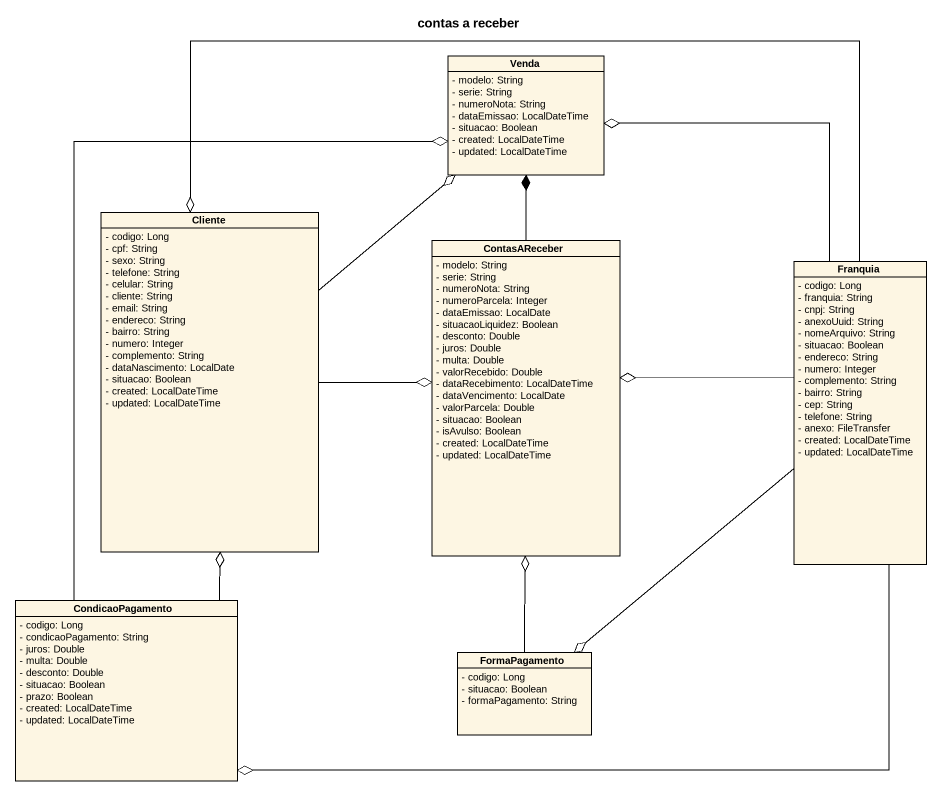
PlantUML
@startuml
title contas a receber
hide circle
hide empty members
skinparam classAttributeIconSize 0
class Venda {
  - modelo: String
  - serie: String
  - numeroNota: String
  - dataEmissao: LocalDateTime
  - situacao: Boolean
  - created: LocalDateTime
  - updated: LocalDateTime
}
class Cliente {
  - codigo: Long
  - cpf: String
  - sexo: String
  - telefone: String
  - celular: String
  - cliente: String
  - email: String
  - endereco: String
  - bairro: String
  - numero: Integer
  - complemento: String
  - dataNascimento: LocalDate
  - situacao: Boolean
  - created: LocalDateTime
  - updated: LocalDateTime
}
class ContasAReceber {
  - modelo: String
  - serie: String
  - numeroNota: String
  - numeroParcela: Integer
  - dataEmissao: LocalDate
  - situacaoLiquidez: Boolean
  - desconto: Double
  - juros: Double
  - multa: Double
  - valorRecebido: Double
  - dataRecebimento: LocalDateTime
  - dataVencimento: LocalDate
  - valorParcela: Double
  - situacao: Boolean
  - isAvulso: Boolean
  - created: LocalDateTime
  - updated: LocalDateTime
}
class Franquia {
  - codigo: Long
  - franquia: String
  - cnpj: String
  - anexoUuid: String
  - nomeArquivo: String
  - situacao: Boolean
  - endereco: String
  - numero: Integer
  - complemento: String
  - bairro: String
  - cep: String
  - telefone: String
  - anexo: FileTransfer
  - created: LocalDateTime
  - updated: LocalDateTime
}
class CondicaoPagamento {
  - codigo: Long
  - condicaoPagamento: String
  - juros: Double
  - multa: Double
  - desconto: Double
  - situacao: Boolean
  - prazo: Boolean
  - created: LocalDateTime
  - updated: LocalDateTime
}
class FormaPagamento {
  - codigo: Long
  - situacao: Boolean
  - formaPagamento: String
}
Cliente -up-o Venda
Cliente -right-o ContasAReceber
ContasAReceber -up-* Venda
Franquia -up-o Venda
Franquia -left-o Cliente
Franquia -left-o ContasAReceber
Franquia -left-o CondicaoPagamento
Franquia --o FormaPagamento
CondicaoPagamento -up-o Venda
CondicaoPagamento -up-o Cliente
FormaPagamento -up-o ContasAReceber
@enduml
